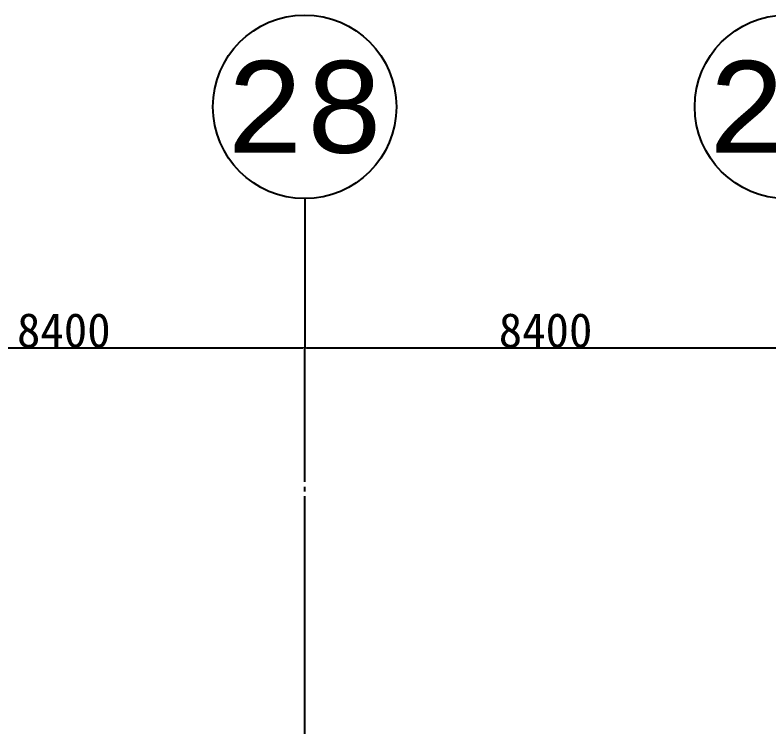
# Model space of a CAD drawing. Header units: millimetres. Extents: x -32710 to 654186, y -254124 to 420220.
# Drawn here: x 259350 to 272495, y 407809 to 420220 of the extents above; entities that cross this region are included whole.
import ezdxf
from ezdxf.enums import TextEntityAlignment as Align

# ---------------------------------------------------------------- set-up
doc = ezdxf.new("R2010")
doc.units = ezdxf.units.MM
doc.header["$LTSCALE"] = 1000
doc.linetypes.add('TPH12-SEC-@E$0$CENTERK5', pattern=[6.916, 6.667, -0.083, 0.083, -0.083])
for name, color, linetype in [('TPH12-SEC-@E$0$A-DIM', 8, 'Continuous'), ('TPH12-SEC-@E$0$FLAG', 252, 'Continuous'), ('TPH12-SEC-@E$0$H-SIN', 252, 'TPH12-SEC-@E$0$CENTERK5')]:
    doc.layers.add(name, color=color, linetype=linetype)
doc.styles.add('TPH12-SEC-@E$0$ATS', font='monotxt', dxfattribs={"bigfont": 'BIGFONT'})
doc.styles.add('TPH12-SEC-@E$0$STANDARD', font='txt')
doc.dimstyles.new('TPH12-SEC-@E$0$生成的_樣式__1', dxfattribs={"dimtxt": 60, "dimasz": 30.4, "dimexe": 0.18, "dimexo": 0.0625, "dimgap": 0, "dimtad": 1, "dimtih": 1, "dimtoh": 1, "dimdec": 1, "dimzin": 0, "dimdsep": 46, "dimtxsty": 'TPH12-SEC-@E$0$STANDARD', "dimblk": 'TPH12-SEC-@E$0$ARROWHEAD_6', "dimblk1": 'TPH12-SEC-@E$0$ARROWHEAD_6', "dimblk2": 'TPH12-SEC-@E$0$ARROWHEAD_6', "dimcen": 0.09, "dimclrd": 12, "dimclre": 12, "dimclrt": 3, "dimazin": 0, "dimtfac": 1, "dimtdec": 4, "dimtmove": 0, "dimatfit": 3, "dimfxl": 1, "dimtolj": 1, "dimtzin": 0, "dimarcsym": 0})

# ---------------------------------------------------------------- blocks, each defined once
blk = doc.blocks.new('TPH12-SEC-@E$0$ARROWHEAD_6')
at = {"color": 0, "linetype": 'Continuous', "lineweight": 0}
for p, q in [((0, 0), (-1, 0)), ((-0.5, -0.5), (0.5, 0.5))]:
    blk.add_line(p, q, dxfattribs=at)
blk = doc.blocks.new('*D2839')
at = {"layer": 'DEFPOINTS', "color": 0, "linetype": 'Continuous', "transparency": 16777216}
for p in [(264400, 414420), (256000, 414000), (264400, 414000)]:
    blk.add_point(p, dxfattribs=at)
at = {"layer": 'TPH12-SEC-@E$0$A-DIM', "color": 12, "linetype": 'Continuous', "lineweight": -2, "transparency": 16777216}
for p, q in [((256000, 414000), (256000, 414420)), ((256030, 414420), (264370, 414420)), ((264400, 414000), (264400, 414420))]:
    blk.add_line(p, q, dxfattribs=at)
at = {"layer": 'TPH12-SEC-@E$0$A-DIM', "color": 12, "linetype": 'Continuous', "lineweight": -2, "transparency": 16777216, "xscale": 30.40000000000001, "yscale": 30.40000000000001, "zscale": 30.40000000000001, "rotation": 180}
blk.add_blockref('TPH12-SEC-@E$0$ARROWHEAD_6', (256000, 414420), dxfattribs=at)
at = {"layer": 'TPH12-SEC-@E$0$A-DIM', "color": 12, "linetype": 'Continuous', "lineweight": -2, "transparency": 16777216, "xscale": 30.40000000000001, "yscale": 30.40000000000001, "zscale": 30.40000000000001}
blk.add_blockref('TPH12-SEC-@E$0$ARROWHEAD_6', (264400, 414420), dxfattribs=at)
at = {"layer": 'TPH12-SEC-@E$0$A-DIM', "color": 3, "linetype": 'Continuous', "lineweight": 0, "transparency": 16777216, "insert": (260200, 414720), "char_height": 600, "attachment_point": 5, "style": 'TPH12-SEC-@E$0$STANDARD'}
blk.add_mtext('\\A1;8400', dxfattribs=at)
blk = doc.blocks.new('*D2840')
at = {"layer": 'DEFPOINTS', "color": 0, "linetype": 'Continuous', "transparency": 16777216}
for p in [(272800, 414420), (264400, 414000), (272800, 414000)]:
    blk.add_point(p, dxfattribs=at)
at = {"layer": 'TPH12-SEC-@E$0$A-DIM', "color": 12, "linetype": 'Continuous', "lineweight": -2, "transparency": 16777216}
for p, q in [((264400, 414000), (264400, 414420)), ((264430, 414420), (272770, 414420)), ((272800, 414000), (272800, 414420))]:
    blk.add_line(p, q, dxfattribs=at)
at = {"layer": 'TPH12-SEC-@E$0$A-DIM', "color": 12, "linetype": 'Continuous', "lineweight": -2, "transparency": 16777216, "xscale": 30.40000000000001, "yscale": 30.40000000000001, "zscale": 30.40000000000001, "rotation": 180}
blk.add_blockref('TPH12-SEC-@E$0$ARROWHEAD_6', (264400, 414420), dxfattribs=at)
at = {"layer": 'TPH12-SEC-@E$0$A-DIM', "color": 12, "linetype": 'Continuous', "lineweight": -2, "transparency": 16777216, "xscale": 30.40000000000001, "yscale": 30.40000000000001, "zscale": 30.40000000000001}
blk.add_blockref('TPH12-SEC-@E$0$ARROWHEAD_6', (272800, 414420), dxfattribs=at)
at = {"layer": 'TPH12-SEC-@E$0$A-DIM', "color": 3, "linetype": 'Continuous', "lineweight": 0, "transparency": 16777216, "insert": (268600, 414720), "char_height": 600, "attachment_point": 5, "style": 'TPH12-SEC-@E$0$STANDARD'}
blk.add_mtext('\\A1;8400', dxfattribs=at)
blk = doc.blocks.new('TPH12-SEC-@E')
at = {"layer": 'TPH12-SEC-@E$0$FLAG'}
blk.add_line((264400, 417020), (264400, 414420), dxfattribs=at)
for centre in [(264400, 418620), (272800, 418620)]:
    blk.add_circle(centre, 1600, dxfattribs=at)
at = {"layer": 'TPH12-SEC-@E$0$H-SIN'}
blk.add_line((264400, 377500), (264400, 414000), dxfattribs=at)
at = {"layer": 'TPH12-SEC-@E$0$FLAG', "style": 'TPH12-SEC-@E$0$ATS'}
for s, p in [('28', (264400, 418620)), ('29', (272800, 418620))]:
    blk.add_text(s, height=1600, dxfattribs=at).set_placement(p, align=Align.MIDDLE)
at = {"layer": 'TPH12-SEC-@E$0$A-DIM', "color": 12, "linetype": 'Continuous', "lineweight": 0}
for base, p1, p2, picture, middle in [((264400, 414420), (256000, 414000), (264400, 414000), '*D2839', (260200, 414420)), ((272800, 414420), (264400, 414000), (272800, 414000), '*D2840', (268600, 414420))]:
    dim = blk.add_linear_dim(base=base, p1=p1, p2=p2, dimstyle='TPH12-SEC-@E$0$生成的_樣式__1', override={"dimtxt": 600, "dimdec": 0}, dxfattribs=at)
    dim.commit()
    dim.dimension.update_dxf_attribs({"geometry": picture, "text_midpoint": middle, "dimtype": 128})

msp = doc.modelspace()

# ---------------------------------------------------------------- block references
msp.add_blockref('TPH12-SEC-@E', (0, 0))

doc.saveas('drawing.dxf')
